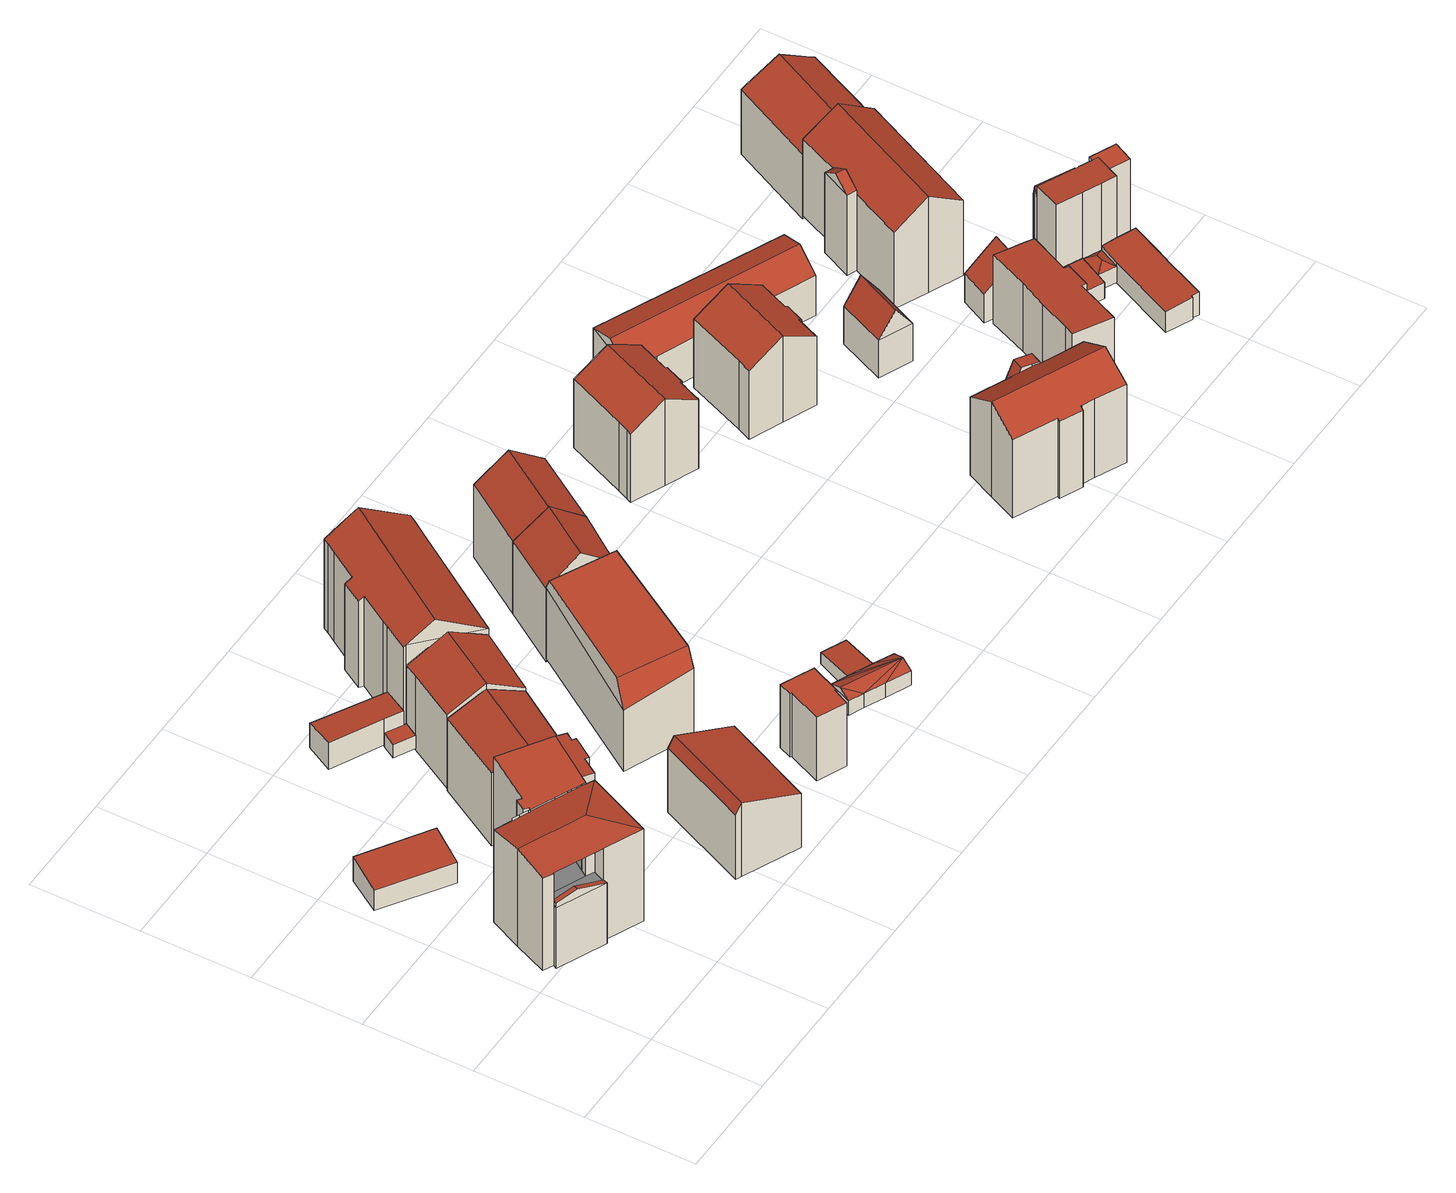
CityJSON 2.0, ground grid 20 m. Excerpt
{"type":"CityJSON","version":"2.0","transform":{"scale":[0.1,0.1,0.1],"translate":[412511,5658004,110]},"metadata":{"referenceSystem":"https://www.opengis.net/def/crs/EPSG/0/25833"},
"CityObjects":{
"building1":{"type":"Building","attributes":{"Dachtyp_tdc":"tdcPolyFlatRoof","Gemeindeschluessel":14612000,"Dachneigung":7.27,"QualitaetDacherkennung":73,"Geometrietyp2DReferenz":"3000","measuredHeight":5.35,"function":"31001_9998","roofType":"2100"},"geometry":[{"type":"Solid","lod":"2","boundaries":[[[[0,1,2,3]],[[1,4,5,2]],[[4,6,7,5]],[[6,0,3,7]],[[6,4,1,0]],[[3,2,5,7]]]],"semantics":{"surfaces":[{"type":"WallSurface"},{"type":"RoofSurface"},{"type":"GroundSurface"}],"values":[[0,0,0,0,1,2]]}}]},
"building2":{"type":"Building","attributes":{"Gemeindeschluessel":14612000,"Geometrietyp2DReferenz":"3000","function":"31001_9998","roofType":"9999"},"children":["building2-1","building2-2","building2-3","building2-4"]},
"building2-1":{"type":"BuildingPart","attributes":{"Dachtyp_tdc":"tdcPolyFlatRoof","Dachneigung":6.59,"QualitaetDacherkennung":36,"Geometrietyp2DReferenz":"3000","measuredHeight":20.29,"roofType":"2100"},"parents":["building2"],"geometry":[{"type":"MultiSurface","lod":"2","boundaries":[[[8,9,10,11]],[[9,12,13,10]],[[12,14,15,13]],[[14,16,17,15]],[[16,18,19,17]],[[18,20,21,19]],[[20,22,23,21]],[[20,18,16,14,12,9,8,22]],[[23,11,10,13,15,17,19,21]]],"semantics":{"surfaces":[{"type":"WallSurface"},{"type":"RoofSurface"},{"type":"GroundSurface"}],"values":[0,0,0,0,0,0,0,1,2]}}]},
"building2-2":{"type":"BuildingPart","attributes":{"Dachtyp_tdc":"tdcPolyFlatRoof","Dachneigung":0,"QualitaetDacherkennung":44,"Geometrietyp2DReferenz":"3000","measuredHeight":20.35,"roofType":"1000"},"parents":["building2"],"geometry":[{"type":"MultiSurface","lod":"2","boundaries":[[[24,25,26,27,28]],[[25,29,30,26]],[[29,31,32,30]],[[31,33,34,32]],[[33,35,36,34]],[[35,37,38,36]],[[37,39,40,38]],[[39,41,42,40]],[[41,43,8,11,42]],[[44,45,46,23,22]],[[45,47,46]],[[45,44,43,41,39,37,35,33,31,29,25,24]],[[26,30,32,34,36,38,40,42,11,23,46,27]]],"semantics":{"surfaces":[{"type":"WallSurface"},{"type":"RoofSurface"},{"type":"GroundSurface"}],"values":[0,0,0,0,0,0,0,0,0,0,0,1,2]}}]},
"building2-3":{"type":"BuildingPart","attributes":{"Dachtyp_tdc":"tdcHipAndGableRoof","Dachneigung":10.3,"QualitaetDacherkennung":49,"Geometrietyp2DReferenz":"3000","measuredHeight":21.13,"roofType":"5000"},"parents":["building2"],"geometry":[{"type":"MultiSurface","lod":"2","boundaries":[[[48,49,50,51,52]],[[49,53,54,50]],[[53,55,56,54]],[[55,28,27,56]],[[47,57,58,46]],[[57,59,60,58]],[[59,61,62,63,60]],[[59,57,64]],[[57,47,28,55,53,64]],[[53,49,48,65,61,59,64]],[[66,51,50,54,56,27,46,58,60,63]]],"semantics":{"surfaces":[{"type":"WallSurface"},{"type":"RoofSurface"},{"type":"GroundSurface"}],"values":[0,0,0,0,0,0,0,1,1,1,2]}}]},
"building2-4":{"type":"BuildingPart","attributes":{"Dachtyp_tdc":"tdcGableRoof","Dachneigung":18.41,"QualitaetDacherkennung":8,"Geometrietyp2DReferenz":"3000","measuredHeight":14.96,"roofType":"3100"},"parents":["building2"],"geometry":[{"type":"MultiSurface","lod":"2","boundaries":[[[62,67,68,63]],[[67,69,70,68]],[[69,52,51,70]],[[67,62,71,72]],[[73,74,75,72,71]],[[69,75,74,52]],[[67,72,75,69]],[[52,74,73,76]],[[68,70,51,66,63]]],"semantics":{"surfaces":[{"type":"WallSurface"},{"type":"RoofSurface"},{"type":"GroundSurface"}],"values":[0,0,0,1,1,0,0,0,2]}}]},
"building3":{"type":"Building","attributes":{"Dachtyp_tdc":"tdcGableRoof","Gemeindeschluessel":14612000,"Dachneigung":26.45,"QualitaetDacherkennung":55,"Geometrietyp2DReferenz":"3000","measuredHeight":19.1,"function":"31001_9998","roofType":"3100"},"geometry":[{"type":"Solid","lod":"2","boundaries":[[[[77,78,79,80]],[[78,81,82,79]],[[81,83,84,82]],[[83,77,80,84]],[[81,78,85]],[[77,83,86]],[[78,77,86,85]],[[83,81,85,86]],[[80,79,82,84]]]],"semantics":{"surfaces":[{"type":"WallSurface"},{"type":"RoofSurface"},{"type":"GroundSurface"}],"values":[[0,0,0,0,0,0,1,1,2]]}}]},
"building4":{"type":"Building","attributes":{"Dachtyp_tdc":"tdcGableRoof","Gemeindeschluessel":14612000,"Dachneigung":20.76,"QualitaetDacherkennung":9,"Geometrietyp2DReferenz":"3000","measuredHeight":15.87,"function":"31001_9998","roofType":"3100"},"geometry":[{"type":"Solid","lod":"2","boundaries":[[[[87,88,89,90]],[[88,91,92,89]],[[91,93,94,92]],[[93,95,96,94]],[[95,97,98,96]],[[97,99,100,98]],[[99,87,90,100]],[[95,93,91,88]],[[88,87,99,97,95]],[[90,89,92,94,96,98,100]]]],"semantics":{"surfaces":[{"type":"WallSurface"},{"type":"RoofSurface"},{"type":"GroundSurface"}],"values":[[0,0,0,0,0,0,0,1,1,2]]}}]},
"building5":{"type":"Building","attributes":{"Dachtyp_tdc":"tdcPolyFlatRoof","Gemeindeschluessel":14612000,"Dachneigung":4.26,"QualitaetDacherkennung":62,"Geometrietyp2DReferenz":"3000","measuredHeight":5.68,"function":"31001_9998","roofType":"2100"},"geometry":[{"type":"Solid","lod":"2","boundaries":[[[[101,102,103,104]],[[102,105,106,103]],[[105,107,108,106]],[[107,109,110,108]],[[109,111,112,110]],[[111,101,104,112]],[[111,109,107,105,102,101]],[[104,103,106,108,110,112]]]],"semantics":{"surfaces":[{"type":"WallSurface"},{"type":"RoofSurface"},{"type":"GroundSurface"}],"values":[[0,0,0,0,0,0,1,2]]}}]},
"building6":{"type":"Building","attributes":{"Dachtyp_tdc":"tdcPolyFlatRoof","Gemeindeschluessel":14612000,"Dachneigung":5.44,"QualitaetDacherkennung":34,"Geometrietyp2DReferenz":"3000","measuredHeight":3.02,"function":"31001_9998","roofType":"2100"},"geometry":[{"type":"Solid","lod":"2","boundaries":[[[[113,114,115,116]],[[114,117,118,115]],[[117,119,120,118]],[[119,121,122,120]],[[121,113,116,122]],[[121,119,117,114,113]],[[116,115,118,120,122]]]],"semantics":{"surfaces":[{"type":"WallSurface"},{"type":"RoofSurface"},{"type":"GroundSurface"}],"values":[[0,0,0,0,0,1,2]]}}]},
"building7":{"type":"Building","attributes":{"Dachtyp_tdc":"tdcGableRoof","Gemeindeschluessel":14612000,"Dachneigung":29.51,"QualitaetDacherkennung":70,"Geometrietyp2DReferenz":"3000","measuredHeight":19.78,"function":"31001_9998","roofType":"3100"},"geometry":[{"type":"Solid","lod":"2","boundaries":[[[[123,124,125,126]],[[124,127,128,125]],[[127,129,130,128]],[[129,131,132,130]],[[131,133,134,132]],[[133,135,136,134]],[[135,137,138,136]],[[137,123,126,138]],[[133,131,129,127,124]],[[124,123,137,135,133]],[[126,125,128,130,132,134,136,138]]]],"semantics":{"surfaces":[{"type":"WallSurface"},{"type":"RoofSurface"},{"type":"GroundSurface"}],"values":[[0,0,0,0,0,0,0,0,1,1,2]]}}]},
"building8":{"type":"Building","attributes":{"Dachtyp_tdc":"tdcPolyFlatRoof","Gemeindeschluessel":14612000,"Dachneigung":0,"QualitaetDacherkennung":57,"Geometrietyp2DReferenz":"3000","measuredHeight":13.72,"function":"31001_9998","roofType":"1000"},"geometry":[{"type":"Solid","lod":"2","boundaries":[[[[139,140,141,142]],[[140,143,144,141]],[[143,145,146,144]],[[145,147,148,146]],[[147,149,150,148]],[[149,151,152,150]],[[151,153,154,152]],[[153,139,142,154]],[[153,151,149,147,145,143,140,139]],[[142,141,144,146,148,150,152,154]]]],"semantics":{"surfaces":[{"type":"WallSurface"},{"type":"RoofSurface"},{"type":"GroundSurface"}],"values":[[0,0,0,0,0,0,0,0,1,2]]}}]},
"building9":{"type":"Building","attributes":{"Dachtyp_tdc":"tdcFreeFormRoof","Gemeindeschluessel":14612000,"Dachneigung":34.29,"QualitaetDacherkennung":65,"Geometrietyp2DReferenz":"3000","measuredHeight":23.05,"function":"31001_9998","roofType":"5000"},"geometry":[{"type":"Solid","lod":"2","boundaries":[[[[155,156,157,158]],[[156,159,160,157]],[[159,161,162,160]],[[161,163,164,162]],[[163,165,166,164]],[[165,167,168,166]],[[167,169,170,168]],[[169,171,172,170]],[[171,173,174,172]],[[173,175,176,174]],[[175,177,178,176]],[[177,179,180,178]],[[179,181,182,180]],[[181,183,184,182]],[[183,185,186,184]],[[185,155,158,186]],[[173,171,169,187,188,175]],[[188,187,167,165,163,161,159,156,155,185,183,181,179,177]],[[169,167,187]],[[177,175,188]],[[158,157,160,162,164,166,168,170,172,174,176,178,180,182,184,186]]]],"semantics":{"surfaces":[{"type":"WallSurface"},{"type":"RoofSurface"},{"type":"GroundSurface"}],"values":[[0,0,0,0,0,0,0,0,0,0,0,0,0,0,0,0,1,1,0,0,2]]}}]},
"building10":{"type":"Building","attributes":{"Dachtyp_tdc":"tdcCutGableRoof","Gemeindeschluessel":14612000,"Dachneigung":0.336,"QualitaetDacherkennung":48,"Geometrietyp2DReferenz":"3000","measuredHeight":17.86,"function":"31001_9998","roofType":"9999"},"geometry":[{"type":"Solid","lod":"2","boundaries":[[[[189,190,191,192]],[[193,194,195,196]],[[194,189,192,195]],[[190,189,197,198]],[[193,190,198,199]],[[194,193,199,200]],[[189,194,200,197]],[[199,198,197,200]],[[192,191,196,195]],[[190,193,196,191]]]],"semantics":{"surfaces":[{"type":"WallSurface"},{"type":"RoofSurface"},{"type":"GroundSurface"}],"values":[[0,0,0,1,0,1,0,1,2,0]]}}]},
"building11":{"type":"Building","attributes":{"Dachtyp_tdc":"tdcFreeFormRoof","Gemeindeschluessel":14612000,"Dachneigung":22.68,"QualitaetDacherkennung":68,"Geometrietyp2DReferenz":"3000","measuredHeight":4.03,"function":"31001_9998","roofType":"5000"},"geometry":[{"type":"Solid","lod":"2","boundaries":[[[[201,202,203]],[[202,201,204]],[[204,205,202]],[[206,201,207]],[[205,204,208]],[[209,210,211,212,213,214,215,216]],[[207,203,210,209]],[[203,202,211,210]],[[202,205,212,211]],[[205,208,213,212]],[[208,217,214,213]],[[217,218,215,214]],[[218,206,216,215]],[[206,207,209,216]],[[218,201,206]],[[217,201,218]],[[208,201,217]],[[208,204,201]],[[201,203,207]]]],"semantics":{"surfaces":[{"type":"RoofSurface"},{"type":"WallSurface"},{"type":"GroundSurface"}],"values":[[0,0,0,1,1,2,1,1,1,1,1,1,1,1,0,0,0,0,0]]}}]},
"building12":{"type":"Building","attributes":{"Dachtyp_tdc":"tdcFreeFormRoof","Gemeindeschluessel":14612000,"Dachneigung":38.66,"QualitaetDacherkennung":59,"Geometrietyp2DReferenz":"3000","measuredHeight":20.59,"function":"31001_9998","roofType":"5000"},"geometry":[{"type":"Solid","lod":"2","boundaries":[[[[219,220,221,222]],[[220,223,224,221]],[[223,225,226,224]],[[225,227,228,226]],[[227,229,230,228]],[[229,219,222,230]],[[225,223,231,232,229,227]],[[232,231,220,219]],[[219,229,232]],[[223,220,231]],[[222,221,224,226,228,230]]]],"semantics":{"surfaces":[{"type":"WallSurface"},{"type":"RoofSurface"},{"type":"GroundSurface"}],"values":[[0,0,0,0,0,0,1,1,0,0,2]]}}]},
"building13":{"type":"Building","attributes":{"Dachtyp_tdc":"tdcPolyFlatRoof","Gemeindeschluessel":14612000,"Dachneigung":5.01,"QualitaetDacherkennung":80,"Geometrietyp2DReferenz":"3000","measuredHeight":3.08,"function":"31001_9998","roofType":"2100"},"geometry":[{"type":"Solid","lod":"2","boundaries":[[[[233,218,234,235]],[[218,217,236,234]],[[217,237,238,236]],[[237,233,235,238]],[[237,217,218,233]],[[235,234,236,238]]]],"semantics":{"surfaces":[{"type":"WallSurface"},{"type":"RoofSurface"},{"type":"GroundSurface"}],"values":[[0,0,0,0,1,2]]}}]},
"building14":{"type":"Building","attributes":{"Dachtyp_tdc":"tdcGableRoof","Gemeindeschluessel":14612000,"Dachneigung":36.93,"QualitaetDacherkennung":75,"Geometrietyp2DReferenz":"3000","measuredHeight":20.37,"function":"31001_9998","roofType":"3100"},"geometry":[{"type":"Solid","lod":"2","boundaries":[[[[220,239,240,221]],[[239,241,242,240]],[[241,243,224,242]],[[243,220,221,224]],[[241,239,244]],[[220,243,245]],[[239,220,245,244]],[[243,241,244,245]],[[221,240,242,224]]]],"semantics":{"surfaces":[{"type":"WallSurface"},{"type":"RoofSurface"},{"type":"GroundSurface"}],"values":[[0,0,0,0,0,0,1,1,2]]}}]},
"building15":{"type":"Building","attributes":{"Dachtyp_tdc":"tdcGableRoof","Gemeindeschluessel":14612000,"Dachneigung":30.83,"QualitaetDacherkennung":65,"Geometrietyp2DReferenz":"3000","measuredHeight":18.76,"function":"31001_9998","roofType":"3100"},"geometry":[{"type":"Solid","lod":"2","boundaries":[[[[246,247,248,249]],[[247,250,251,248]],[[250,252,253,251]],[[252,254,255,253]],[[254,256,257,255]],[[256,258,259,257]],[[258,260,261,259]],[[260,262,263,261]],[[262,264,265,263]],[[264,266,267,265]],[[266,268,269,267]],[[268,270,271,269]],[[270,272,273,271]],[[272,274,275,273]],[[274,276,277,275]],[[276,278,279,277]],[[278,280,281,279]],[[280,246,249,281]],[[276,274,272,270,268,266]],[[266,264,262,260,258,256,254,252,250,247,246,280,278,276]],[[249,248,251,253,255,257,259,261,263,265,267,269,271,273,275,277,279,281]]]],"semantics":{"surfaces":[{"type":"WallSurface"},{"type":"RoofSurface"},{"type":"GroundSurface"}],"values":[[0,0,0,0,0,0,0,0,0,0,0,0,0,0,0,0,0,0,1,1,2]]}}]},
"building16":{"type":"Building","attributes":{"Gemeindeschluessel":14612000,"Geometrietyp2DReferenz":"3000","function":"31001_9998","roofType":"9999"},"children":["building16-1","building16-2"]},
"building16-1":{"type":"BuildingPart","attributes":{"Dachtyp_tdc":"tdcGableRoof","Dachneigung":31.49,"QualitaetDacherkennung":67,"Geometrietyp2DReferenz":"3000","measuredHeight":20.45,"roofType":"3100"},"parents":["building16"],"geometry":[{"type":"MultiSurface","lod":"2","boundaries":[[[282,283,284,285]],[[283,286,287,284]],[[286,288,289,287]],[[288,290,291,289]],[[290,292,293,291]],[[292,294,295,293]],[[294,296,297,295]],[[296,298,299,297]],[[298,300,301,299]],[[300,302,303,301]],[[302,304,305,303]],[[304,306,307,305]],[[306,308,309,307]],[[308,310,311,312,309]],[[306,304,302,300,298,296,294,292,290,288]],[[288,286,283,282,313,314,310,308,306]],[[285,284,287,289,291,293,295,297,299,301,303,305,307,309,312]]],"semantics":{"surfaces":[{"type":"WallSurface"},{"type":"RoofSurface"},{"type":"GroundSurface"}],"values":[0,0,0,0,0,0,0,0,0,0,0,0,0,0,1,1,2]}}]},
"building16-2":{"type":"BuildingPart","attributes":{"Dachtyp_tdc":"tdcGableRoof","Dachneigung":66.83,"QualitaetDacherkennung":19,"Geometrietyp2DReferenz":"3000","measuredHeight":17.87,"roofType":"3100"},"parents":["building16"],"geometry":[{"type":"MultiSurface","lod":"2","boundaries":[[[315,316,282,285,317]],[[318,315,317,319]],[[315,318,320]],[[316,315,320,321]],[[318,311,314,321,320]],[[317,285,312,319]]],"semantics":{"surfaces":[{"type":"WallSurface"},{"type":"RoofSurface"},{"type":"GroundSurface"}],"values":[0,0,0,1,1,2]}}]},
"building17":{"type":"Building","attributes":{"Dachtyp_tdc":"tdcGableRoof","Gemeindeschluessel":14612000,"Dachneigung":31.59,"QualitaetDacherkennung":66,"Geometrietyp2DReferenz":"3000","measuredHeight":18.76,"function":"31001_9998","roofType":"3100"},"geometry":[{"type":"Solid","lod":"2","boundaries":[[[[322,323,324,325]],[[323,326,327,324]],[[326,328,329,327]],[[328,330,331,329]],[[330,332,333,331]],[[332,334,335,333]],[[334,336,337,335]],[[336,338,339,337]],[[338,340,341,339]],[[340,342,343,341]],[[342,322,325,343]],[[338,336,334,332,330,328,326,323]],[[323,322,342,340,338]],[[325,324,327,329,331,333,335,337,339,341,343]]]],"semantics":{"surfaces":[{"type":"WallSurface"},{"type":"RoofSurface"},{"type":"GroundSurface"}],"values":[[0,0,0,0,0,0,0,0,0,0,0,1,1,2]]}}]},
"building18":{"type":"Building","attributes":{"Dachtyp_tdc":"tdcFreeFormRoof","Gemeindeschluessel":14612000,"Dachneigung":37.87,"QualitaetDacherkennung":51,"Geometrietyp2DReferenz":"3000","measuredHeight":12.09,"function":"31001_9998","roofType":"5000"},"geometry":[{"type":"Solid","lod":"2","boundaries":[[[[344,345,346,347]],[[345,348,349,346]],[[348,350,351,349]],[[350,352,353,351]],[[352,354,355,353]],[[354,356,357,355]],[[356,344,347,357]],[[358,348,345,359]],[[350,358,359,344,356,354,352]],[[345,344,359]],[[350,348,358]],[[347,346,349,351,353,355,357]]]],"semantics":{"surfaces":[{"type":"WallSurface"},{"type":"RoofSurface"},{"type":"GroundSurface"}],"values":[[0,0,0,0,0,0,0,1,1,0,0,2]]}}]},
"building19":{"type":"Building","attributes":{"Dachtyp_tdc":"tdcFreeFormRoof","Gemeindeschluessel":14612000,"Dachneigung":56.43,"QualitaetDacherkennung":4,"Geometrietyp2DReferenz":"3000","measuredHeight":13.02,"function":"31001_9998","roofType":"5000"},"geometry":[{"type":"Solid","lod":"2","boundaries":[[[[360,361,362,363]],[[361,364,365,362]],[[364,366,367,365]],[[366,360,363,367]],[[368,366,364]],[[369,368,364,361]],[[369,361,360]],[[368,369,360,366]],[[363,362,365,367]]]],"semantics":{"surfaces":[{"type":"WallSurface"},{"type":"RoofSurface"},{"type":"GroundSurface"}],"values":[[0,0,0,0,0,1,0,1,2]]}}]},
"building20":{"type":"Building","attributes":{"Dachtyp_tdc":"tdcPolyFlatRoof","Gemeindeschluessel":14612000,"Dachneigung":4.66,"QualitaetDacherkennung":61,"Geometrietyp2DReferenz":"3000","measuredHeight":14.81,"function":"31001_9998","roofType":"2100"},"geometry":[{"type":"Solid","lod":"2","boundaries":[[[[370,371,372,373]],[[371,374,375,372]],[[374,376,377,375]],[[376,378,379,377]],[[378,380,381,379]],[[380,382,383,381]],[[382,384,385,383]],[[384,386,387,385]],[[386,388,389,387]],[[388,390,391,389]],[[390,392,393,391]],[[392,394,395,393]],[[394,370,373,395]],[[394,392,390,388,386,384,382,380,378,376,374,371,370]],[[373,372,375,377,379,381,383,385,387,389,391,393,395]]]],"semantics":{"surfaces":[{"type":"WallSurface"},{"type":"RoofSurface"},{"type":"GroundSurface"}],"values":[[0,0,0,0,0,0,0,0,0,0,0,0,0,1,2]]}}]},
"building21":{"type":"Building","attributes":{"Dachtyp_tdc":"tdcGableRoof","Gemeindeschluessel":14612000,"Dachneigung":39.51,"QualitaetDacherkennung":8,"Geometrietyp2DReferenz":"3000","measuredHeight":11.04,"function":"31001_9998","roofType":"3100"},"geometry":[{"type":"Solid","lod":"2","boundaries":[[[[396,397,398,399]],[[397,400,401,398]],[[400,402,403,401]],[[402,404,405,403]],[[404,406,407,405]],[[406,408,409,407]],[[408,396,399,409]],[[404,402,400,397,396]],[[396,408,406,404]],[[399,398,401,403,405,407,409]]]],"semantics":{"surfaces":[{"type":"WallSurface"},{"type":"RoofSurface"},{"type":"GroundSurface"}],"values":[[0,0,0,0,0,0,0,1,1,2]]}}]},
"building22":{"type":"Building","attributes":{"Dachtyp_tdc":"tdcPolyFlatRoof","Gemeindeschluessel":14612000,"Dachneigung":2.84,"QualitaetDacherkennung":62,"Geometrietyp2DReferenz":"3000","measuredHeight":3.71,"function":"31001_9998","roofType":"2100"},"geometry":[{"type":"Solid","lod":"2","boundaries":[[[[410,411,412,413]],[[411,414,415,412]],[[414,416,417,415]],[[416,418,419,417]],[[418,420,421,419]],[[420,410,413,421]],[[420,418,416,414,411,410]],[[413,412,415,417,419,421]]]],"semantics":{"surfaces":[{"type":"WallSurface"},{"type":"RoofSurface"},{"type":"GroundSurface"}],"values":[[0,0,0,0,0,0,1,2]]}}]},
"building23":{"type":"Building","attributes":{"Dachtyp_tdc":"tdcFreeFormRoof","Gemeindeschluessel":14612000,"Dachneigung":14.26,"QualitaetDacherkennung":18,"Geometrietyp2DReferenz":"3000","measuredHeight":3.94,"function":"31001_9998","roofType":"5000"},"geometry":[{"type":"Solid","lod":"2","boundaries":[[[[422,423,424,425]],[[423,426,427,424]],[[426,428,429,427]],[[428,430,431,429]],[[430,432,433,431]],[[432,434,435,433]],[[434,422,425,435]],[[436,437,438,439,440,441]],[[440,434,432,430,441]],[[428,436,441,430]],[[422,439,438,423]],[[434,440,439,422]],[[423,438,437,426]],[[426,437,436,428]],[[425,424,427,429,431,433,435]]]],"semantics":{"surfaces":[{"type":"WallSurface"},{"type":"RoofSurface"},{"type":"GroundSurface"}],"values":[[0,0,0,0,0,0,0,1,1,0,0,0,0,0,2]]}}]},
"building24":{"type":"Building","attributes":{"Gemeindeschluessel":14612000,"Geometrietyp2DReferenz":"3000","function":"31001_9998","roofType":"9999"},"children":["building24-1","building24-2"]},
"building24-1":{"type":"BuildingPart","attributes":{"Dachtyp_tdc":"tdcGableRoof","Dachneigung":34.18,"QualitaetDacherkennung":71,"Geometrietyp2DReferenz":"3000","measuredHeight":20.74,"roofType":"3100"},"parents":["building24"],"geometry":[{"type":"MultiSurface","lod":"2","boundaries":[[[442,443,444,445]],[[443,446,447,444]],[[446,448,449,447]],[[443,442,450,451]],[[451,452,453,454,448,446,443]],[[455,456,457,458,459,445,444,447,449]],[[454,453,456,455]],[[453,452,457,456]],[[452,451,458,457]],[[451,450,459,458]],[[450,442,445,459]]],"semantics":{"surfaces":[{"type":"WallSurface"},{"type":"RoofSurface"},{"type":"GroundSurface"}],"values":[0,0,0,1,1,2,0,0,0,0,0]}}]},
"building24-2":{"type":"BuildingPart","attributes":{"Dachtyp_tdc":"tdcGableRoof","Dachneigung":34.42,"QualitaetDacherkennung":62,"Geometrietyp2DReferenz":"3000","measuredHeight":19.42,"roofType":"3100"},"parents":["building24"],"geometry":[{"type":"MultiSurface","lod":"2","boundaries":[[[460,461,462,449,448]],[[461,463,464,462]],[[463,465,454,455,464]],[[461,460,466,467]],[[465,463,467,466]],[[461,467,463]],[[465,466,460]],[[462,464,455,449]]],"semantics":{"surfaces":[{"type":"WallSurface"},{"type":"RoofSurface"},{"type":"GroundSurface"}],"values":[0,0,0,1,1,0,0,2]}}]},
"building25":{"type":"Building","attributes":{"Dachtyp_tdc":"tdcPolyFlatRoof","Gemeindeschluessel":14612000,"Dachneigung":3.23,"QualitaetDacherkennung":79,"Geometrietyp2DReferenz":"3000","measuredHeight":4.86,"function":"31001_9998","roofType":"2100"},"geometry":[{"type":"Solid","lod":"2","boundaries":[[[[468,469,470,471]],[[469,472,473,470]],[[472,474,475,473]],[[474,476,477,475]],[[476,478,479,477]],[[478,480,481,479]],[[480,482,483,481]],[[482,484,485,483]],[[484,486,487,485]],[[486,488,489,487]],[[488,468,471,489]],[[488,486,484,482,480,478,476,474,472,469,468]],[[471,470,473,475,477,479,481,483,485,487,489]]]],"semantics":{"surfaces":[{"type":"WallSurface"},{"type":"RoofSurface"},{"type":"GroundSurface"}],"values":[[0,0,0,0,0,0,0,0,0,0,0,1,2]]}}]},
"building26":{"type":"Building","attributes":{"Dachtyp_tdc":"tdcFreeFormRoof","Gemeindeschluessel":14612000,"Dachneigung":26.87,"QualitaetDacherkennung":18,"Geometrietyp2DReferenz":"3000","measuredHeight":4.4,"function":"31001_9998","roofType":"5000"},"geometry":[{"type":"Solid","lod":"2","boundaries":[[[[490,491,492,493]],[[491,494,495,492]],[[494,496,497,495]],[[496,490,493,497]],[[498,499,496,494]],[[498,494,491]],[[499,498,491,490]],[[499,490,496]],[[493,492,495,497]]]],"semantics":{"surfaces":[{"type":"WallSurface"},{"type":"RoofSurface"},{"type":"GroundSurface"}],"values":[[0,0,0,0,1,1,1,1,2]]}}]},
"building27":{"type":"Building","attributes":{"Gemeindeschluessel":14612000,"Geometrietyp2DReferenz":"3000","function":"31001_9998","roofType":"9999"},"children":["building27-1","building27-2","building27-3"]},
"building27-1":{"type":"BuildingPart","attributes":{"Dachtyp_tdc":"tdcPolyFlatRoof","Dachneigung":3.14,"QualitaetDacherkennung":59,"Geometrietyp2DReferenz":"3000","measuredHeight":17.77,"roofType":"2100"},"parents":["building27"],"geometry":[{"type":"MultiSurface","lod":"2","boundaries":[[[500,501,502,503]],[[501,504,502]],[[505,506,507,508,509]],[[506,510,511,507]],[[510,512,513,511]],[[512,514,515,513]],[[514,516,517,518,515]],[[514,512,510,506,505,519,501,500,520,516]],[[518,521,503,502,522,508,507,511,513,515]],[[520,500,503,521,523]]],"semantics":{"surfaces":[{"type":"WallSurface"},{"type":"RoofSurface"},{"type":"GroundSurface"}],"values":[0,0,0,0,0,0,0,1,2,0]}}]},
"building27-2":{"type":"BuildingPart","attributes":{"Dachtyp_tdc":"tdcFreeFormRoof","Dachneigung":76.85,"QualitaetDacherkennung":22,"Geometrietyp2DReferenz":"3000","measuredHeight":17,"roofType":"5000"},"parents":["building27"],"geometry":[{"type":"MultiSurface","lod":"2","boundaries":[[[517,524,525,518]],[[524,526,527,525]],[[526,528,529,527]],[[528,530,503,529]],[[530,523,521,503]],[[528,526,524,531]],[[524,517,523,530,531]],[[530,528,531]],[[518,525,527,529,503,521]]],"semantics":{"surfaces":[{"type":"WallSurface"},{"type":"RoofSurface"},{"type":"GroundSurface"}],"values":[0,0,0,0,0,1,1,1,2]}}]},
"building27-3":{"type":"BuildingPart","attributes":{"Dachtyp_tdc":"tdcPolyFlatRoof","Dachneigung":0,"QualitaetDacherkennung":33,"Geometrietyp2DReferenz":"3000","measuredHeight":17.25,"roofType":"1000"},"parents":["building27"],"geometry":[{"type":"MultiSurface","lod":"2","boundaries":[[[532,509,508,533]],[[504,534,535,502]],[[534,536,537,535]],[[536,532,533,537]],[[536,534,504,538,509,532]],[[533,508,522,502,535,537]]],"semantics":{"surfaces":[{"type":"WallSurface"},{"type":"RoofSurface"},{"type":"GroundSurface"}],"values":[0,0,0,0,1,2]}}]},
"building28":{"type":"Building","attributes":{"Dachtyp_tdc":"tdcFreeFormRoof","Gemeindeschluessel":14612000,"Dachneigung":31.89,"QualitaetDacherkennung":73,"Geometrietyp2DReferenz":"3000","measuredHeight":18.28,"function":"31001_9998","roofType":"5000"},"geometry":[{"type":"Solid","lod":"2","boundaries":[[[[539,540,541]],[[542,543,544]],[[545,546,547,548,549,550,551]],[[539,552,546,545]],[[552,543,547,546]],[[543,542,548,547]],[[542,553,549,548]],[[553,554,550,549]],[[554,540,551,550]],[[540,539,545,551]],[[541,544,543,552,539]],[[553,542,544,541,540,554]]]],"semantics":{"surfaces":[{"type":"WallSurface"},{"type":"GroundSurface"},{"type":"RoofSurface"}],"values":[[0,0,1,0,0,0,0,0,0,0,2,2]]}}]}
},
"vertices":[
[164,484,84],[123,422,75],[123,422,31],[164,484,31],[4,501,75],[4,501,31],[44,562,84],[44,562,31],
[312,359,221],[329,348,219],[329,348,19],[312,359,19],[320,334,219],[320,334,19],[327,330,218],[327,330,19],[301,291,218],[301,291,19],[294,295,219],[294,295,19],[275,266,219],[275,266,19],[256,278,221],[256,278,19],
[121,322,222],[133,317,222],[133,317,19],[121,322,19],[121,322,218],[149,310,222],[149,310,19],[152,308,222],[152,308,19],[155,312,222],[155,312,19],[147,318,222],[147,318,19],[160,337,222],[160,337,19],[167,332,222],[167,332,19],[223,417,222],[223,417,19],[312,359,222],[256,278,222],[248,266,222],[248,266,19],[248,266,218],
[53,207,218],[35,216,218],[35,216,19],[53,207,19],[53,207,150],[61,276,230],[61,276,19],[88,336,218],[88,336,19],[263,259,218],[263,259,19],[209,138,218],[209,138,19],[141,169,218],[141,169,150],[141,169,19],[180,224,230],[54,208,218],[54,208,19],
[137,161,150],[137,161,19],[50,200,150],[50,200,19],[90,192,168],[87,184,168],[54,208,160],[53,207,160],[50,200,160],[54,208,150],
[225,421,183],[295,543,181],[295,543,25],[225,421,25],[408,470,182],[408,470,25],[330,351,184],[330,351,25],[351,507,216],[277,386,216],
[484,19,123],[381,65,166],[381,65,7],[484,19,7],[371,69,146],[371,69,7],[445,236,145],[445,236,7],[456,231,166],[456,231,7],[559,185,123],[559,185,7],[555,175,123],[555,175,7],
[232,719,92],[259,769,87],[259,769,35],[232,719,35],[308,742,87],[308,742,35],[380,702,87],[380,702,35],[353,656,91],[353,656,35],[322,673,91],[322,673,35],
[308,648,60],[322,673,62],[322,673,32],[308,648,32],[353,656,62],[353,656,32],[357,654,62],[357,654,32],[343,629,60],[343,629,32],
[408,470,189],[352,506,227],[352,506,29],[408,470,29],[295,543,189],[295,543,29],[343,629,188],[343,629,29],[357,654,187],[357,654,29],[420,617,227],[420,617,29],[481,580,187],[481,580,29],[480,579,187],[480,579,29],
[713,133,145],[689,78,145],[689,78,8],[713,133,8],[687,80,145],[687,80,8],[673,50,145],[673,50,8],[621,73,145],[621,73,8],[648,134,145],[648,134,8],[645,135,145],[645,135,8],[655,159,145],[655,159,8],
[412,773,220],[435,812,219],[435,812,33],[412,773,33],[447,805,227],[447,805,33],[480,858,226],[480,858,33],[491,875,226],[491,875,33],[498,886,226],[498,886,33],[523,873,243],[523,873,33],[633,812,200],[633,812,33],[626,800,200],[626,800,33],[610,776,200],[610,776,33],[481,580,200],[481,580,33],[357,654,232],[357,654,33],[353,656,229],[353,656,33],[380,702,228],[380,702,33],[386,713,227],[386,713,33],[420,768,226],[420,768,33],[552,857,263],[401,628,263],
[596,280,168],[473,332,155],[473,332,23],[596,280,23],[625,563,176],[732,503,190],[732,503,23],[625,563,23],[606,296,201],[488,354,201],[619,554,200],[730,499,200],
[875,70,63],[785,86,53],[822,69,53],[768,119,63],[758,98,53],[884,91,53],[865,49,53],[777,140,53],[865,49,22],[822,69,22],[785,86,22],[758,98,22],[777,140,22],[804,128,22],[848,108,22],[884,91,22],[804,128,53],[848,108,53],
[625,563,172],[690,662,171],[690,662,15],[625,563,15],[795,592,172],[795,592,15],[748,527,173],[748,527,15],[737,510,173],[737,510,15],[732,503,173],[732,503,15],[742,627,221],[679,533,221],
[877,173,47],[848,108,23],[877,173,23],[804,128,23],[833,193,47],[833,193,23],
[766,778,172],[766,778,15],[872,713,172],[872,713,15],[795,592,171],[819,746,219],[742,628,219],
[1147,661,163],[1151,660,161],[1151,660,15],[1147,661,15],[1148,653,161],[1148,653,15],[1136,624,161],[1136,624,15],[1132,626,163],[1132,626,15],[1127,614,164],[1127,614,15],[1125,609,163],[1125,609,15],[1116,589,164],[1116,589,15],[1114,582,164],[1114,582,15],[1112,580,164],[1112,580,15],[1054,605,202],[1054,605,15],[994,631,163],[994,631,15],[998,640,163],[998,640,15],[1007,660,163],[1007,660,15],[1053,769,163],[1053,769,15],[1112,743,202],[1112,743,15],[1146,729,180],[1146,729,15],[1170,718,164],[1170,718,15],
[1417,148,204],[1438,138,204],[1438,138,35],[1417,148,35],[1493,114,204],[1493,114,35],[1469,61,240],[1469,61,35],[1446,9,204],[1446,9,35],[1392,34,205],[1392,34,35],[1370,43,205],[1370,43,35],[1368,45,205],[1368,45,35],[1365,39,201],[1365,39,35],[1325,57,201],[1325,57,35],[1327,62,204],[1327,62,35],[1250,97,204],[1250,97,35],[1274,149,240],[1274,149,35],[1298,202,204],[1298,202,35],[1370,170,204],[1370,170,173],[1370,170,35],[1412,151,204],[1382,164,204],
[1426,168,208],[1417,148,208],[1426,168,35],[1379,189,173],[1379,189,35],[1395,182,214],[1386,163,214],
[1263,679,162],[1323,653,201],[1323,653,14],[1263,679,14],[1382,627,162],[1382,627,14],[1360,573,161],[1360,573,14],[1365,571,158],[1365,571,14],[1350,537,158],[1350,537,14],[1345,539,162],[1345,539,14],[1327,496,162],[1327,496,14],[1268,521,201],[1268,521,14],[1208,546,162],[1208,546,14],[1219,571,162],[1219,571,14],
[1146,729,122],[1183,812,143],[1183,812,36],[1146,729,36],[1510,664,144],[1510,664,36],[1476,587,123],[1476,587,36],[1263,679,122],[1263,679,36],[1198,706,122],[1198,706,36],[1170,718,122],[1170,718,36],[1493,626,157],[1164,770,157],
[1467,407,117],[1408,433,117],[1408,433,36],[1467,407,36],[1445,518,117],[1445,518,36],[1505,492,117],[1505,492,36],[1475,505,166],[1438,420,165],
[1638,228,189],[1619,184,189],[1619,184,48],[1638,228,48],[1610,188,189],[1610,188,48],[1576,109,189],[1576,109,48],[1505,142,196],[1505,142,48],[1513,159,196],[1513,159,48],[1538,215,196],[1538,215,48],[1562,265,196],[1562,265,48],[1592,337,196],[1592,337,48],[1648,311,191],[1648,311,48],[1662,304,189],[1662,304,48],[1637,248,189],[1637,248,48],[1630,232,189],[1630,232,48],
[1630,319,167],[1592,337,133],[1592,337,57],[1630,319,57],[1578,344,119],[1578,344,57],[1602,394,119],[1602,394,57],[1655,369,167],[1655,369,57],[1673,361,128],[1673,361,57],[1648,311,128],[1648,311,57],
[1662,304,98],[1698,287,98],[1698,287,60],[1662,304,60],[1743,266,98],[1743,266,60],[1725,227,95],[1725,227,60],[1717,211,95],[1717,211,60],[1637,248,95],[1637,248,60],
[1673,361,89],[1677,368,89],[1677,368,61],[1673,361,61],[1725,344,89],[1725,344,61],[1721,335,89],[1721,335,61],[1698,287,89],[1698,287,61],[1662,304,89],[1662,304,61],[1648,311,89],[1648,311,61],[1721,335,94],[1725,344,92],[1677,368,92],[1673,361,94],[1661,337,101],[1710,313,101],
[1648,424,223],[1589,451,268],[1589,451,60],[1648,424,60],[1530,478,225],[1530,478,60],[1573,571,225],[1573,571,60],[1751,646,223],[1693,676,268],[1635,705,225],[1600,626,226],[1599,627,225],[1599,627,60],[1600,626,60],[1635,705,60],[1693,676,60],[1751,646,60],
[1573,571,233],[1556,578,233],[1556,578,60],[1582,634,233],[1582,634,60],[1599,627,233],[1586,599,255],[1570,607,255],
[1747,70,108],[1701,91,105],[1701,91,60],[1747,70,60],[1756,212,105],[1756,212,60],[1775,251,105],[1775,251,60],[1801,239,107],[1801,239,60],[1832,224,109],[1832,224,60],[1808,171,109],[1808,171,60],[1792,137,109],[1792,137,60],[1777,102,109],[1777,102,60],[1761,67,109],[1761,67,60],[1749,73,108],[1749,73,60],
[1725,227,96],[1743,266,96],[1743,266,61],[1725,227,61],[1775,251,96],[1775,251,61],[1756,212,96],[1756,212,61],[1753,246,105],[1748,235,105],
[1792,302,237],[1815,291,237],[1815,291,62],[1792,302,62],[1815,291,235],[1811,260,239],[1801,239,240],[1801,239,62],[1811,260,62],[1811,260,235],[1775,251,240],[1775,251,62],[1743,266,240],[1743,266,62],[1698,287,240],[1698,287,62],[1721,335,237],[1721,335,212],[1721,335,62],[1824,286,237],[1792,301,237],[1792,301,62],[1824,286,62],[1792,301,212],
[1723,340,233],[1723,340,62],[1725,344,212],[1725,344,62],[1796,310,212],[1796,310,62],[1792,302,212],[1790,308,232],
[1848,243,235],[1848,243,62],[1819,300,235],[1819,300,62],[1866,279,235],[1866,279,62],[1824,286,235],
[1635,705,192],[1751,646,196],[1696,674,234],[1820,801,198],[1717,856,198],[1769,828,234],[1635,705,52],[1709,860,52],[1717,856,52],[1820,801,52],[1826,798,52],[1756,643,52],[1751,646,52],[1709,860,192],[1826,798,195],[1756,643,193]
]}
